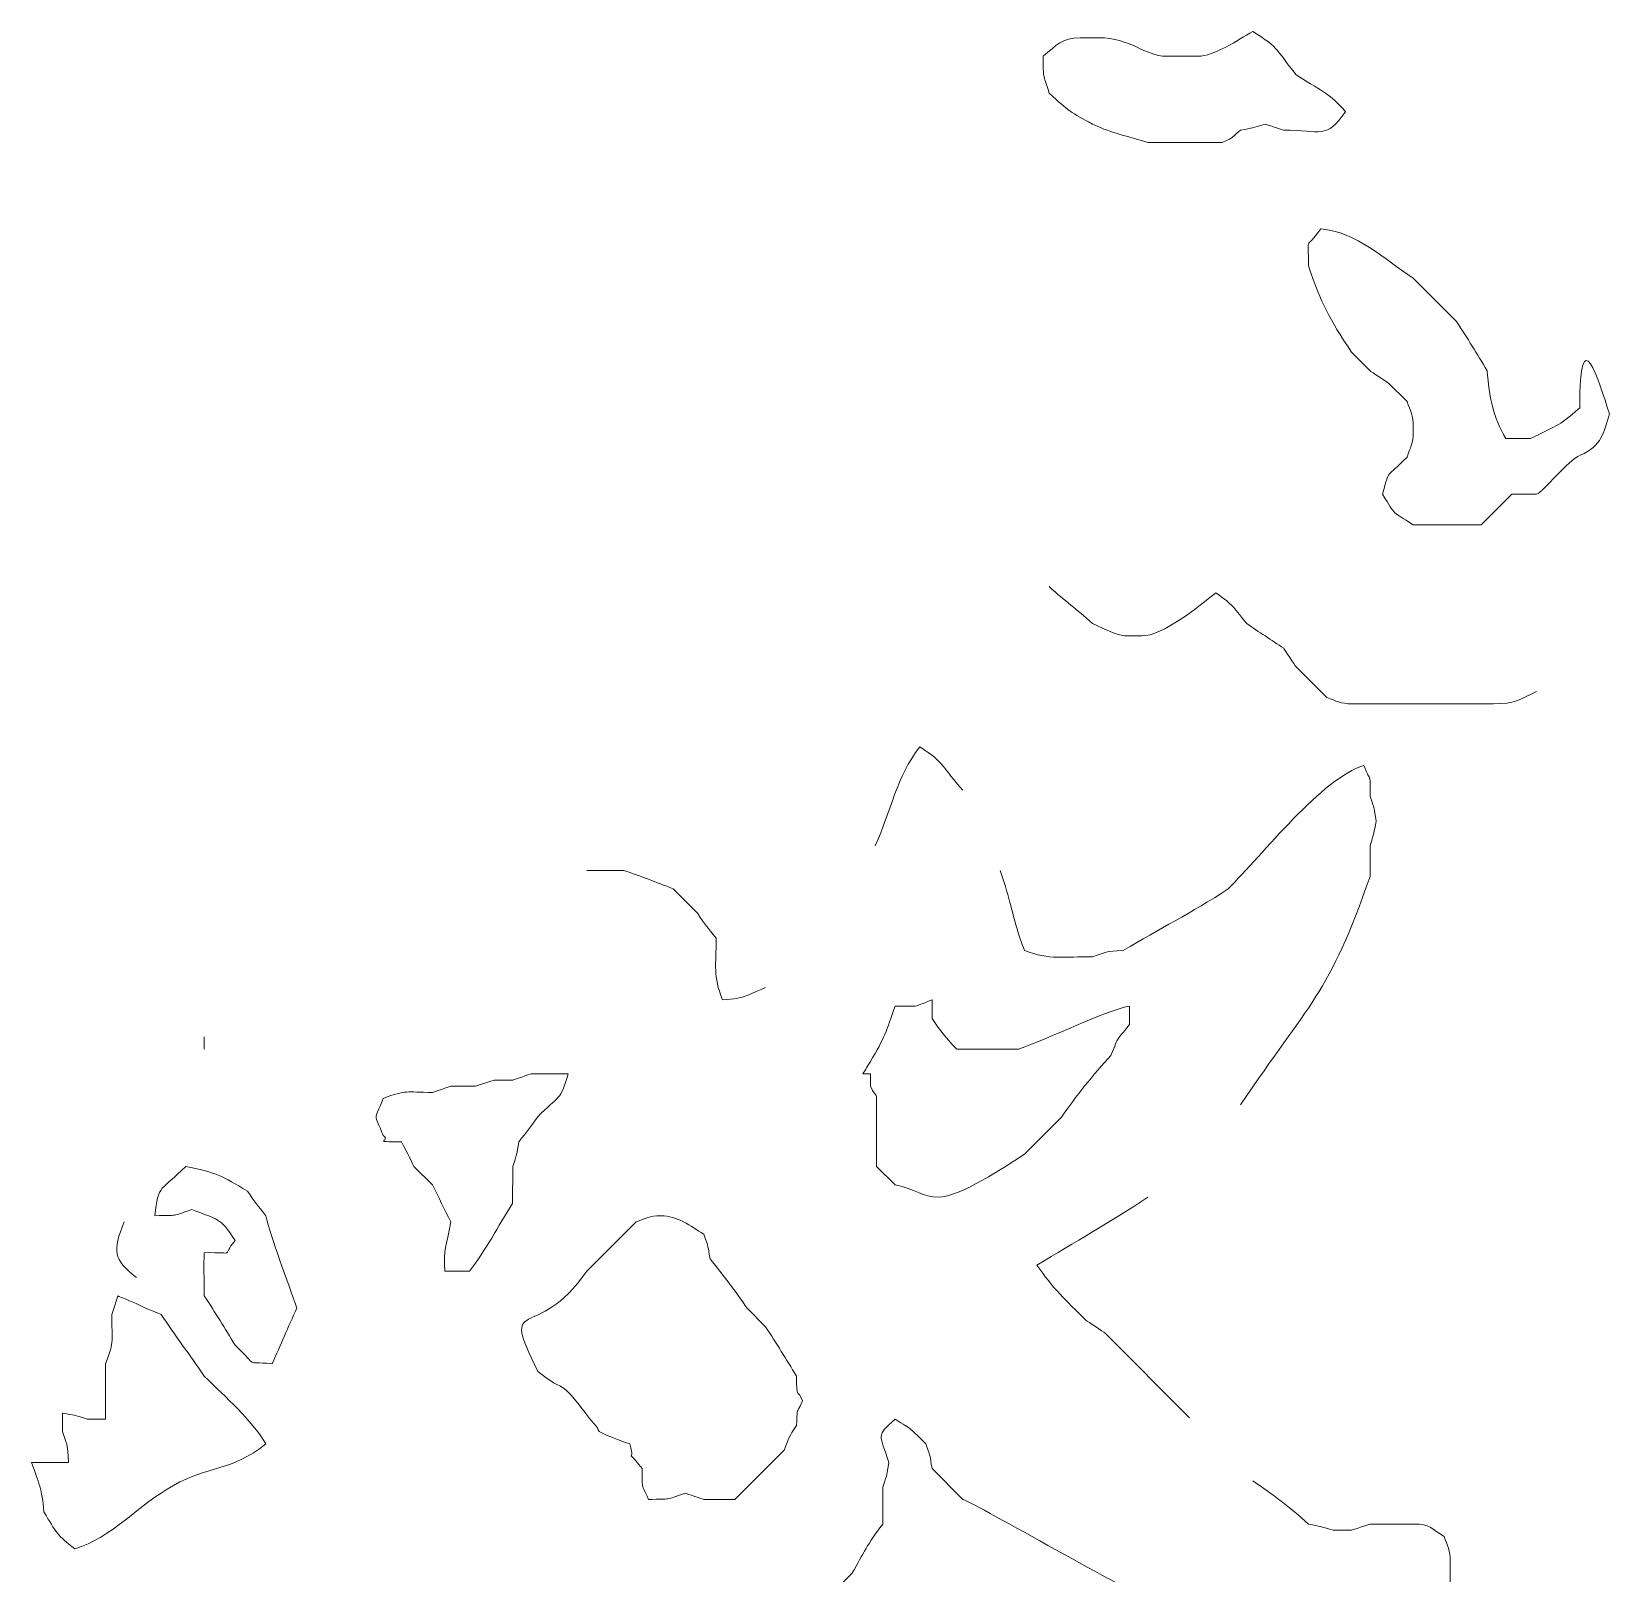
# Model space of a CAD drawing. Header units: millimetres. Extents: x -6423 to -1759, y 6 to 2012.
# Drawn here: x -6073.5 to -5972.4, y 1173.2 to 1272 of the extents above; entities that cross this region are included whole.
import ezdxf

# ---------------------------------------------------------------- set-up
doc = ezdxf.new("R2010")
doc.units = ezdxf.units.MM
doc.header["$MEASUREMENT"] = 0
doc.layers.add('layer 1', color=7, linetype='Continuous')

msp = doc.modelspace()

# ---------------------------------------------------------------- linework, layer by layer
at = {"layer": 'layer 1', "color": 177, "lineweight": 9}
for points, knots in [([(-5992.4816, 1269.2252), (-5993.7082, 1270.7368), (-5993.5078, 1270.927), (-5995.2496, 1271.9922), (-5995.2496, 1271.9922), (-5996.2621, 1271.4506), (-5997.6606, 1270.4107), (-5998.8066, 1270.4107), (-5998.8066, 1270.4107), (-5998.8066, 1270.4107), (-6000.7831, 1270.4115), (-6000.7831, 1270.4115), (-6000.7831, 1270.4115), (-6002.1766, 1270.4107), (-6003.0857, 1271.5972), (-6005.1321, 1271.5972), (-6005.1321, 1271.5972), (-6005.1321, 1271.5972), (-6006.3181, 1271.5969), (-6006.3181, 1271.5969), (-6006.3181, 1271.5969), (-6007.4919, 1271.5969), (-6007.8163, 1271.101), (-6008.6903, 1270.4115), (-6008.6903, 1270.4115), (-6008.6558, 1268.8569), (-6008.7468, 1269.4354), (-6008.2943, 1268.0395), (-6008.2943, 1268.0395), (-6007.049, 1266.8904), (-6006.9211, 1266.8087), (-6005.5271, 1266.0627), (-6005.5271, 1266.0627), (-6004.0987, 1265.398), (-6003.4042, 1265.3418), (-6001.9693, 1264.8765), (-6001.9693, 1264.8765), (-6001.9693, 1264.8765), (-5997.2256, 1264.8773), (-5997.2256, 1264.8773), (-5997.2256, 1264.8773), (-5996.2582, 1265.3176), (-5996.8414, 1265.0339), (-5996.0393, 1265.6675), (-5996.0393, 1265.6675), (-5995.1903, 1265.8457), (-5995.3598, 1265.7642), (-5994.4586, 1266.0627), (-5994.4586, 1266.0627), (-5994.4341, 1266.0524), (-5993.3383, 1265.6912), (-5993.2723, 1265.6675), (-5993.2723, 1265.6675), (-5990.8845, 1265.667), (-5990.5315, 1265.0676), (-5989.3194, 1266.8535), (-5989.3194, 1266.8535), (-5990.1858, 1267.9715), (-5991.1408, 1268.3485), (-5992.4816, 1269.2252)], [0, 0, 0, 0, 0.0625, 0.0625, 0.0625, 0.0625, 0.125, 0.125, 0.125, 0.125, 0.1875, 0.1875, 0.1875, 0.1875, 0.25, 0.25, 0.25, 0.25, 0.3125, 0.3125, 0.3125, 0.3125, 0.375, 0.375, 0.375, 0.375, 0.4375, 0.4375, 0.4375, 0.4375, 0.5, 0.5, 0.5, 0.5, 0.5625, 0.5625, 0.5625, 0.5625, 0.625, 0.625, 0.625, 0.625, 0.6875, 0.6875, 0.6875, 0.6875, 0.75, 0.75, 0.75, 0.75, 0.8125, 0.8125, 0.8125, 0.8125, 0.875, 0.875, 0.875, 0.875, 1, 1, 1, 1]), ([(-5974.2979, 1247.8778), (-5975.7236, 1246.5926), (-5975.8837, 1246.711), (-5977.4599, 1245.9013), (-5977.4599, 1245.9013), (-5977.4599, 1245.9013), (-5979.0414, 1245.9021), (-5979.0414, 1245.9021), (-5979.0414, 1245.9021), (-5979.8593, 1247.319), (-5980.0972, 1248.5562), (-5980.2272, 1250.25), (-5980.2272, 1250.25), (-5980.8884, 1251.3545), (-5981.4883, 1252.3191), (-5982.2036, 1253.4128), (-5982.2036, 1253.4128), (-5982.2036, 1253.4128), (-5984.9709, 1256.18), (-5984.9709, 1256.18), (-5984.9709, 1256.18), (-5986.8311, 1257.3963), (-5988.593, 1259.1651), (-5990.9009, 1259.3422), (-5990.9009, 1259.3422), (-5991.9838, 1257.8222), (-5991.6455, 1259.0933), (-5991.6914, 1256.971), (-5991.6914, 1256.971), (-5990.8278, 1254.4746), (-5990.3959, 1253.6867), (-5988.9236, 1251.4355), (-5988.9236, 1251.4355), (-5988.9236, 1251.4355), (-5987.7381, 1250.25), (-5987.7381, 1250.25), (-5987.7381, 1250.25), (-5987.6917, 1250.2247), (-5986.6191, 1249.5023), (-5986.5521, 1249.4601), (-5986.5521, 1249.4601), (-5986.5521, 1249.4601), (-5985.3659, 1248.2733), (-5985.3659, 1248.2733), (-5985.3659, 1248.2733), (-5985.1589, 1247.6964), (-5984.9717, 1247.3712), (-5984.9717, 1246.692), (-5984.9717, 1246.692), (-5984.9717, 1246.692), (-5984.9709, 1246.297), (-5984.9709, 1246.297), (-5984.9709, 1246.297), (-5984.9709, 1245.6086), (-5985.1707, 1245.3051), (-5985.3659, 1244.7155), (-5985.3659, 1244.7155), (-5986.7409, 1243.3102), (-5986.4612, 1244.0339), (-5986.9474, 1242.3443), (-5986.9474, 1242.3443), (-5986.0026, 1240.8327), (-5986.4053, 1241.3363), (-5984.9709, 1240.3671), (-5984.9709, 1240.3671), (-5984.9709, 1240.3671), (-5980.6221, 1240.3671), (-5980.6221, 1240.3671), (-5980.6221, 1240.3671), (-5980.6221, 1240.3671), (-5978.6456, 1242.3443), (-5978.6456, 1242.3443), (-5978.6456, 1242.3443), (-5978.6456, 1242.3443), (-5977.0644, 1242.3435), (-5977.0644, 1242.3435), (-5977.0644, 1242.3435), (-5976.6367, 1242.4854), (-5975.0296, 1244.5291), (-5974.2697, 1244.8342), (-5974.2697, 1244.8342), (-5972.8507, 1245.4327), (-5972.775, 1246.3094), (-5972.3948, 1247.4833), (-5972.3948, 1247.4833), (-5973.0935, 1249.6375), (-5974.2958, 1253.7822), (-5974.2979, 1247.8778)], [0, 0, 0, 0, 0.04347826, 0.04347826, 0.04347826, 0.04347826, 0.08695652, 0.08695652, 0.08695652, 0.08695652, 0.13043478, 0.13043478, 0.13043478, 0.13043478, 0.17391304, 0.17391304, 0.17391304, 0.17391304, 0.2173913, 0.2173913, 0.2173913, 0.2173913, 0.26086957, 0.26086957, 0.26086957, 0.26086957, 0.30434783, 0.30434783, 0.30434783, 0.30434783, 0.34782609, 0.34782609, 0.34782609, 0.34782609, 0.39130435, 0.39130435, 0.39130435, 0.39130435, 0.43478261, 0.43478261, 0.43478261, 0.43478261, 0.47826087, 0.47826087, 0.47826087, 0.47826087, 0.52173913, 0.52173913, 0.52173913, 0.52173913, 0.56521739, 0.56521739, 0.56521739, 0.56521739, 0.60869565, 0.60869565, 0.60869565, 0.60869565, 0.65217391, 0.65217391, 0.65217391, 0.65217391, 0.69565217, 0.69565217, 0.69565217, 0.69565217, 0.73913043, 0.73913043, 0.73913043, 0.73913043, 0.7826087, 0.7826087, 0.7826087, 0.7826087, 0.82608696, 0.82608696, 0.82608696, 0.82608696, 0.86956522, 0.86956522, 0.86956522, 0.86956522, 0.91304348, 0.91304348, 0.91304348, 0.91304348, 1, 1, 1, 1]), ([(-6008.2943, 1236.4143), (-6007.2457, 1235.4461), (-6006.5757, 1235.0108), (-6005.5271, 1234.0421), (-6005.5271, 1234.0421), (-6004.6572, 1233.6938), (-6004.075, 1233.2521), (-6003.1551, 1233.2513), (-6003.1551, 1233.2513), (-6003.1551, 1233.2513), (-6002.3646, 1233.2513), (-6002.3646, 1233.2513), (-6002.3646, 1233.2513), (-6001.0507, 1233.2521), (-5998.7006, 1235.1424), (-5997.6208, 1236.0191), (-5997.6208, 1236.0191), (-5996.3528, 1235.0907), (-5996.699, 1235.3143), (-5995.6443, 1234.0421), (-5995.6443, 1234.0421), (-5994.8433, 1233.5179), (-5994.0734, 1232.9845), (-5993.2723, 1232.4611), (-5993.2723, 1232.4611), (-5993.247, 1232.4144), (-5992.5251, 1231.3421), (-5992.4821, 1231.2751), (-5992.4821, 1231.2751), (-5992.4821, 1231.2751), (-5990.5051, 1229.2983), (-5990.5051, 1229.2983), (-5990.5051, 1229.2983), (-5989.9279, 1229.0906), (-5989.6033, 1228.9034), (-5988.9236, 1228.9034), (-5988.9236, 1228.9034), (-5988.9236, 1228.9034), (-5979.8322, 1228.9026), (-5979.8322, 1228.9026), (-5979.8322, 1228.9026), (-5978.4347, 1228.9034), (-5978.2087, 1229.1615), (-5977.0644, 1229.6939)], [0, 0, 0, 0, 0.08333333, 0.08333333, 0.08333333, 0.08333333, 0.16666667, 0.16666667, 0.16666667, 0.16666667, 0.25, 0.25, 0.25, 0.25, 0.33333333, 0.33333333, 0.33333333, 0.33333333, 0.41666667, 0.41666667, 0.41666667, 0.41666667, 0.5, 0.5, 0.5, 0.5, 0.58333333, 0.58333333, 0.58333333, 0.58333333, 0.66666667, 0.66666667, 0.66666667, 0.66666667, 0.75, 0.75, 0.75, 0.75, 0.83333333, 0.83333333, 0.83333333, 0.83333333, 1, 1, 1, 1]), ([(-6019.4577, 1219.8106), (-6018.4285, 1222.0355), (-6018.1005, 1224.2298), (-6016.596, 1226.1361), (-6016.596, 1226.1361), (-6014.9562, 1225.1102), (-6015.1759, 1224.8275), (-6013.8288, 1223.3691)], [0, 0, 0, 0, 0.33333333, 0.33333333, 0.33333333, 0.33333333, 1, 1, 1, 1]), ([(-6011.4457, 1218.2299), (-6011.191, 1217.5415), (-6010.999, 1216.8491), (-6010.8161, 1216.1595), (-6010.8161, 1216.1595), (-6010.5424, 1215.1267), (-6010.2884, 1214.0979), (-6009.8758, 1213.0912), (-6009.8758, 1213.0912), (-6008.2611, 1212.4642), (-6007.3583, 1212.6957), (-6005.5271, 1212.6957), (-6005.5271, 1212.6957), (-6004.3669, 1213.0799), (-6004.8001, 1212.9947), (-6003.5508, 1213.0904), (-6003.5508, 1213.0904), (-6001.2092, 1214.4937), (-5999.2448, 1215.4648), (-5996.8303, 1217.0434), (-5996.8303, 1217.0434), (-5994.6753, 1219.1992), (-5990.7506, 1224.1979), (-5988.1334, 1224.9507), (-5988.1334, 1224.9507), (-5987.6585, 1223.7538), (-5987.7381, 1224.5517), (-5987.7379, 1222.9731), (-5987.7379, 1222.9731), (-5987.3888, 1222.0017), (-5987.5169, 1222.2957), (-5987.3429, 1221.3921), (-5987.3429, 1221.3921), (-5987.5209, 1220.5431), (-5987.4391, 1220.7119), (-5987.7379, 1219.8111), (-5987.7379, 1219.8111), (-5987.7379, 1219.8111), (-5987.7379, 1217.8349), (-5987.7379, 1217.8349), (-5987.7379, 1217.8349), (-5990.3551, 1210.271), (-5991.6608, 1209.688), (-5996.0393, 1203.2074)], [0, 0, 0, 0, 0.08333333, 0.08333333, 0.08333333, 0.08333333, 0.16666667, 0.16666667, 0.16666667, 0.16666667, 0.25, 0.25, 0.25, 0.25, 0.33333333, 0.33333333, 0.33333333, 0.33333333, 0.41666667, 0.41666667, 0.41666667, 0.41666667, 0.5, 0.5, 0.5, 0.5, 0.58333333, 0.58333333, 0.58333333, 0.58333333, 0.66666667, 0.66666667, 0.66666667, 0.66666667, 0.75, 0.75, 0.75, 0.75, 0.83333333, 0.83333333, 0.83333333, 0.83333333, 1, 1, 1, 1]), ([(-6037.9432, 1218.2294), (-6037.9432, 1218.2294), (-6035.5709, 1218.2299), (-6035.5709, 1218.2299), (-6035.5709, 1218.2299), (-6034.444, 1217.8399), (-6033.5111, 1217.4858), (-6032.4087, 1217.0439), (-6032.4087, 1217.0439), (-6032.4087, 1217.0439), (-6030.8275, 1215.4624), (-6030.8275, 1215.4624), (-6030.8275, 1215.4624), (-6030.3481, 1214.7146), (-6030.2189, 1214.597), (-6029.6412, 1213.8812), (-6029.6412, 1213.8812), (-6029.6412, 1212.089), (-6029.8632, 1211.5176), (-6029.246, 1209.9277), (-6029.246, 1209.9277), (-6027.6581, 1210.0505), (-6027.8736, 1210.1594), (-6026.479, 1210.7189)], [0, 0, 0, 0, 0.14285714, 0.14285714, 0.14285714, 0.14285714, 0.28571429, 0.28571429, 0.28571429, 0.28571429, 0.42857143, 0.42857143, 0.42857143, 0.42857143, 0.57142857, 0.57142857, 0.57142857, 0.57142857, 0.71428571, 0.71428571, 0.71428571, 0.71428571, 1, 1, 1, 1]), ([(-6019.7582, 1205.1847), (-6019.7582, 1205.1847), (-6019.7582, 1204.394), (-6019.7582, 1204.394), (-6019.7582, 1204.394), (-6019.3203, 1203.4822), (-6019.3633, 1204.2231), (-6019.3641, 1202.8125), (-6019.3641, 1202.8125), (-6019.3641, 1202.8125), (-6019.3633, 1202.022), (-6019.3633, 1202.022), (-6019.3633, 1202.022), (-6019.3633, 1202.022), (-6019.3641, 1199.2547), (-6019.3641, 1199.2547), (-6019.3641, 1199.2547), (-6019.3641, 1199.2547), (-6018.1775, 1198.0682), (-6018.1775, 1198.0682), (-6018.1775, 1198.0682), (-6016.8895, 1197.7977), (-6016.4138, 1197.278), (-6015.41, 1197.2782), (-6015.41, 1197.2782), (-6014.0276, 1197.278), (-6011.09, 1199.2508), (-6009.8763, 1200.0452), (-6009.8763, 1200.0452), (-6009.8763, 1200.0452), (-6007.5038, 1202.4169), (-6007.5038, 1202.4169), (-6007.5038, 1202.4169), (-6006.6287, 1203.7126), (-6005.4485, 1205.1707), (-6004.3411, 1206.3702), (-6004.3411, 1206.3702), (-6003.7681, 1207.7679), (-6004.1045, 1207.1446), (-6003.1551, 1208.3469), (-6003.1551, 1208.3469), (-6003.1551, 1208.3469), (-6003.1551, 1209.5335), (-6003.1551, 1209.5335), (-6003.1551, 1209.5335), (-6004.8879, 1209.1683), (-6008.1738, 1207.4911), (-6010.2708, 1206.7657), (-6010.2708, 1206.7657), (-6010.2708, 1206.7657), (-6014.2246, 1206.7654), (-6014.2246, 1206.7654), (-6014.2246, 1206.7654), (-6015.0791, 1207.6917), (-6015.1614, 1207.779), (-6015.8055, 1208.7417), (-6015.8055, 1208.7417), (-6015.8055, 1208.7417), (-6015.8055, 1209.9277), (-6015.8055, 1209.9277), (-6015.8055, 1209.9277), (-6017.1574, 1209.4029), (-6016.552, 1209.5327), (-6018.1775, 1209.5327), (-6018.1775, 1209.5327), (-6018.7326, 1207.9285), (-6018.8552, 1207.4826), (-6019.7582, 1205.9755), (-6019.7582, 1205.9755), (-6019.9178, 1205.7092), (-6020.0802, 1205.4457), (-6020.2452, 1205.185), (-6020.2452, 1205.185), (-6020.2452, 1205.185), (-6019.7582, 1205.1847), (-6019.7582, 1205.1847)], [0, 0, 0, 0, 0.05, 0.05, 0.05, 0.05, 0.1, 0.1, 0.1, 0.1, 0.15, 0.15, 0.15, 0.15, 0.2, 0.2, 0.2, 0.2, 0.25, 0.25, 0.25, 0.25, 0.3, 0.3, 0.3, 0.3, 0.35, 0.35, 0.35, 0.35, 0.4, 0.4, 0.4, 0.4, 0.45, 0.45, 0.45, 0.45, 0.5, 0.5, 0.5, 0.5, 0.55, 0.55, 0.55, 0.55, 0.6, 0.6, 0.6, 0.6, 0.65, 0.65, 0.65, 0.65, 0.7, 0.7, 0.7, 0.7, 0.75, 0.75, 0.75, 0.75, 0.8, 0.8, 0.8, 0.8, 0.85, 0.85, 0.85, 0.85, 0.9, 0.9, 0.9, 0.9, 1, 1, 1, 1]), ([(-6039.1289, 1205.1847), (-6039.1289, 1205.1847), (-6041.5009, 1205.1839), (-6041.5009, 1205.1839), (-6041.5009, 1205.1839), (-6041.5676, 1205.1602), (-6042.6629, 1204.8003), (-6042.6867, 1204.7892), (-6042.6867, 1204.7892), (-6042.6867, 1204.7892), (-6043.8727, 1204.7889), (-6043.8727, 1204.7889), (-6043.8727, 1204.7889), (-6043.9389, 1204.7655), (-6045.0347, 1204.4042), (-6045.0584, 1204.3934), (-6045.0584, 1204.3934), (-6045.0584, 1204.3934), (-6046.6399, 1204.394), (-6046.6399, 1204.394), (-6046.6399, 1204.394), (-6046.7058, 1204.3702), (-6047.8017, 1204.0098), (-6047.8264, 1203.9979), (-6047.8264, 1203.9979), (-6049.5377, 1203.9984), (-6049.4749, 1204.1907), (-6050.9887, 1203.6032), (-6050.9887, 1203.6032), (-6051.5925, 1202.0465), (-6051.5925, 1202.7874), (-6050.9884, 1201.2312), (-6050.9884, 1201.2312), (-6050.4584, 1200.8304), (-6051.82, 1200.8362), (-6049.8024, 1200.8362), (-6049.8024, 1200.8362), (-6049.6983, 1200.5944), (-6049.1324, 1199.5081), (-6049.0119, 1199.2547), (-6049.0119, 1199.2547), (-6049.0119, 1199.2547), (-6047.8262, 1198.0682), (-6047.8262, 1198.0682), (-6047.8262, 1198.0682), (-6047.4394, 1197.2751), (-6047.042, 1196.4804), (-6046.6399, 1195.6965), (-6046.6399, 1195.6965), (-6046.9547, 1194.0293), (-6047.1311, 1194.0337), (-6047.0352, 1192.534), (-6047.0352, 1192.534), (-6047.0352, 1192.534), (-6045.4542, 1192.5348), (-6045.4542, 1192.5348), (-6045.4542, 1192.5348), (-6044.3584, 1193.9225), (-6043.6754, 1195.3703), (-6042.6872, 1196.8827), (-6042.6872, 1196.8827), (-6042.6872, 1196.8827), (-6042.6867, 1199.2547), (-6042.6867, 1199.2547), (-6042.6867, 1199.2547), (-6042.3368, 1200.2258), (-6042.466, 1199.9326), (-6042.292, 1200.8362), (-6042.292, 1200.8362), (-6041.7295, 1201.5466), (-6041.5887, 1201.6945), (-6041.1054, 1202.4169), (-6041.1054, 1202.4169), (-6039.7167, 1203.8062), (-6039.631, 1203.441), (-6039.1289, 1205.1847)], [0, 0, 0, 0, 0.05, 0.05, 0.05, 0.05, 0.1, 0.1, 0.1, 0.1, 0.15, 0.15, 0.15, 0.15, 0.2, 0.2, 0.2, 0.2, 0.25, 0.25, 0.25, 0.25, 0.3, 0.3, 0.3, 0.3, 0.35, 0.35, 0.35, 0.35, 0.4, 0.4, 0.4, 0.4, 0.45, 0.45, 0.45, 0.45, 0.5, 0.5, 0.5, 0.5, 0.55, 0.55, 0.55, 0.55, 0.6, 0.6, 0.6, 0.6, 0.65, 0.65, 0.65, 0.65, 0.7, 0.7, 0.7, 0.7, 0.75, 0.75, 0.75, 0.75, 0.8, 0.8, 0.8, 0.8, 0.85, 0.85, 0.85, 0.85, 0.9, 0.9, 0.9, 0.9, 1, 1, 1, 1]), ([(-6058.4994, 1196.0917), (-6059.0613, 1196.8026), (-6059.2023, 1196.951), (-6059.6854, 1197.6735), (-6059.6854, 1197.6735), (-6061.2664, 1198.6206), (-6061.7937, 1198.9059), (-6063.6384, 1199.2547), (-6063.6384, 1199.2547), (-6065.2143, 1197.6785), (-6065.4134, 1198.136), (-6065.6151, 1196.0917), (-6065.6151, 1196.0917), (-6064.0602, 1196.1257), (-6064.6387, 1196.0342), (-6063.2434, 1196.4877), (-6063.2434, 1196.4877), (-6061.5195, 1195.7964), (-6061.4952, 1196.0485), (-6060.4756, 1194.511), (-6060.4756, 1194.511), (-6061.418, 1193.4138), (-6060.281, 1193.7677), (-6062.4524, 1193.7202), (-6062.4524, 1193.7202), (-6062.5032, 1192.9292), (-6062.4524, 1192.1329), (-6062.4524, 1190.9527), (-6062.4524, 1190.9527), (-6061.7373, 1189.8593), (-6061.1369, 1188.8948), (-6060.4764, 1187.7905), (-6060.4764, 1187.7905), (-6058.7849, 1186.2662), (-6060.0964, 1186.8007), (-6058.1041, 1186.6045), (-6058.1041, 1186.6045), (-6057.5491, 1187.7984), (-6057.0777, 1188.9694), (-6056.5226, 1190.1625), (-6056.5226, 1190.1625), (-6057.0442, 1191.7696), (-6058.2128, 1194.7293), (-6058.4994, 1196.0917)], [0, 0, 0, 0, 0.08333333, 0.08333333, 0.08333333, 0.08333333, 0.16666667, 0.16666667, 0.16666667, 0.16666667, 0.25, 0.25, 0.25, 0.25, 0.33333333, 0.33333333, 0.33333333, 0.33333333, 0.41666667, 0.41666667, 0.41666667, 0.41666667, 0.5, 0.5, 0.5, 0.5, 0.58333333, 0.58333333, 0.58333333, 0.58333333, 0.66666667, 0.66666667, 0.66666667, 0.66666667, 0.75, 0.75, 0.75, 0.75, 0.83333333, 0.83333333, 0.83333333, 0.83333333, 1, 1, 1, 1]), ([(-6001.9693, 1197.2782), (-6004.4215, 1195.674), (-6006.6329, 1194.3984), (-6009.085, 1192.9295), (-6009.085, 1192.9295), (-6008.0781, 1191.4403), (-6007.2607, 1190.7094), (-6005.9231, 1189.3717), (-6005.9231, 1189.3717), (-6005.8759, 1189.3464), (-6004.8038, 1188.6248), (-6004.7366, 1188.5813), (-6004.7366, 1188.5813), (-6004.7366, 1188.5813), (-5999.2983, 1183.143), (-5999.2983, 1183.143)], [0, 0, 0, 0, 0.2, 0.2, 0.2, 0.2, 0.4, 0.4, 0.4, 0.4, 0.6, 0.6, 0.6, 0.6, 1, 1, 1, 1]), ([(-6035.1754, 1181.465), (-6036.0131, 1181.7429), (-6036.368, 1181.8834), (-6037.1525, 1182.2563), (-6037.1525, 1182.2563), (-6037.5176, 1182.9756), (-6037.1525, 1182.2563), (-6038.2224, 1183.7202), (-6038.2224, 1183.7202), (-6039.902, 1185.8082), (-6039.1724, 1184.5927), (-6041.0685, 1186.1056), (-6041.0685, 1186.1056), (-6043.5808, 1191.1972), (-6041.1851, 1187.8108), (-6037.9432, 1192.5348), (-6037.9432, 1192.5348), (-6037.9432, 1192.5348), (-6034.7805, 1195.697), (-6034.7805, 1195.697), (-6034.7805, 1195.697), (-6034.2033, 1195.9045), (-6033.8787, 1196.0917), (-6033.1989, 1196.0917), (-6033.1989, 1196.0917), (-6032.0897, 1196.0925), (-6031.3169, 1195.437), (-6030.4317, 1194.9062), (-6030.4317, 1194.9062), (-6030.0829, 1193.9343), (-6030.211, 1194.2286), (-6030.0367, 1193.3247), (-6030.0367, 1193.3247), (-6029.1772, 1192.2656), (-6028.4083, 1191.2625), (-6027.6647, 1190.1622), (-6027.6647, 1190.1622), (-6027.6647, 1190.1622), (-6026.479, 1188.9768), (-6026.479, 1188.9768), (-6026.479, 1188.9768), (-6025.7636, 1187.8828), (-6025.1638, 1186.9177), (-6024.5022, 1185.8138), (-6024.5022, 1185.8138), (-6024.5022, 1184.2871), (-6024.4263, 1185.0383), (-6024.107, 1184.2325), (-6024.107, 1184.2325), (-6024.5987, 1183.0898), (-6024.3891, 1184.0891), (-6024.5022, 1182.651), (-6024.5022, 1182.651), (-6024.9919, 1181.8874), (-6024.9579, 1181.8866), (-6025.2933, 1181.0705), (-6025.2933, 1181.0705), (-6025.2933, 1181.0705), (-6028.4555, 1177.9075), (-6028.4555, 1177.9075), (-6028.4555, 1177.9075), (-6028.4555, 1177.9075), (-6030.4317, 1177.9073), (-6030.4317, 1177.9073), (-6030.4317, 1177.9073), (-6030.4562, 1177.9186), (-6031.552, 1178.2796), (-6031.618, 1178.3028), (-6031.618, 1178.3028), (-6033.0144, 1177.8508), (-6032.4359, 1177.9421), (-6033.9897, 1177.9073), (-6033.9897, 1177.9073), (-6034.4904, 1179.1697), (-6034.3501, 1178.2854), (-6034.3852, 1179.8843), (-6034.3852, 1179.8843), (-6035.6706, 1181.5104), (-6034.7594, 1179.9323), (-6035.1754, 1181.465)], [0, 0, 0, 0, 0.04761905, 0.04761905, 0.04761905, 0.04761905, 0.0952381, 0.0952381, 0.0952381, 0.0952381, 0.14285714, 0.14285714, 0.14285714, 0.14285714, 0.19047619, 0.19047619, 0.19047619, 0.19047619, 0.23809524, 0.23809524, 0.23809524, 0.23809524, 0.28571429, 0.28571429, 0.28571429, 0.28571429, 0.33333333, 0.33333333, 0.33333333, 0.33333333, 0.38095238, 0.38095238, 0.38095238, 0.38095238, 0.42857143, 0.42857143, 0.42857143, 0.42857143, 0.47619048, 0.47619048, 0.47619048, 0.47619048, 0.52380952, 0.52380952, 0.52380952, 0.52380952, 0.57142857, 0.57142857, 0.57142857, 0.57142857, 0.61904762, 0.61904762, 0.61904762, 0.61904762, 0.66666667, 0.66666667, 0.66666667, 0.66666667, 0.71428571, 0.71428571, 0.71428571, 0.71428571, 0.76190476, 0.76190476, 0.76190476, 0.76190476, 0.80952381, 0.80952381, 0.80952381, 0.80952381, 0.85714286, 0.85714286, 0.85714286, 0.85714286, 0.9047619, 0.9047619, 0.9047619, 0.9047619, 1, 1, 1, 1]), ([(-6068.7776, 1185.8138), (-6068.7776, 1185.8138), (-6068.7776, 1186.6045), (-6068.7776, 1186.6045), (-6068.7776, 1186.6045), (-6068.7776, 1186.6045), (-6068.7776, 1183.0465), (-6068.7776, 1183.0465), (-6068.7776, 1183.0465), (-6068.7776, 1183.0465), (-6069.9639, 1183.047), (-6069.9639, 1183.047), (-6069.9639, 1183.047), (-6070.8922, 1183.3808), (-6070.7058, 1183.2659), (-6071.5448, 1183.4418), (-6071.5448, 1183.4418), (-6071.5448, 1183.4418), (-6071.5448, 1182.256), (-6071.5448, 1182.256), (-6071.5448, 1182.256), (-6071.1414, 1181.0405), (-6071.2516, 1181.5802), (-6071.1493, 1180.2793), (-6071.1493, 1180.2793), (-6071.1493, 1180.2793), (-6073.5213, 1180.2795), (-6073.5213, 1180.2795), (-6073.5213, 1180.2795), (-6073.0739, 1178.9865), (-6072.8426, 1178.5773), (-6072.7308, 1177.1173), (-6072.7308, 1177.1173), (-6071.9606, 1175.8129), (-6071.852, 1175.5732), (-6070.7541, 1174.745), (-6070.7541, 1174.745), (-6068.4269, 1175.4142), (-6066.5881, 1177.6159), (-6064.4291, 1178.8096), (-6064.4291, 1178.8096), (-6062.1544, 1180.0673), (-6060.7432, 1179.6944), (-6058.4994, 1181.4655), (-6058.4994, 1181.4655), (-6059.4947, 1183.0927), (-6061.0116, 1184.3736), (-6062.4524, 1185.8143), (-6062.4524, 1185.8143), (-6063.3589, 1187.1564), (-6064.3318, 1188.4088), (-6065.2199, 1189.7667), (-6065.2199, 1189.7667), (-6065.7715, 1189.9927), (-6066.0077, 1190.0744), (-6066.1683, 1190.152), (-6066.1683, 1190.152), (-6066.7724, 1190.443), (-6067.2965, 1190.6719), (-6067.9204, 1190.9187), (-6067.9204, 1190.9187), (-6067.9433, 1190.9277), (-6067.9657, 1190.9393), (-6067.9874, 1190.9533), (-6067.9874, 1190.9533), (-6068.0108, 1190.8868), (-6068.3718, 1189.7915), (-6068.3821, 1189.7667), (-6068.3821, 1189.7667), (-6068.3823, 1188.055), (-6068.1901, 1188.1175), (-6068.7776, 1186.6045), (-6068.7776, 1186.6045), (-6068.7776, 1186.6045), (-6068.7776, 1185.8138), (-6068.7776, 1185.8138)], [0, 0, 0, 0, 0.05, 0.05, 0.05, 0.05, 0.1, 0.1, 0.1, 0.1, 0.15, 0.15, 0.15, 0.15, 0.2, 0.2, 0.2, 0.2, 0.25, 0.25, 0.25, 0.25, 0.3, 0.3, 0.3, 0.3, 0.35, 0.35, 0.35, 0.35, 0.4, 0.4, 0.4, 0.4, 0.45, 0.45, 0.45, 0.45, 0.5, 0.5, 0.5, 0.5, 0.55, 0.55, 0.55, 0.55, 0.6, 0.6, 0.6, 0.6, 0.65, 0.65, 0.65, 0.65, 0.7, 0.7, 0.7, 0.7, 0.75, 0.75, 0.75, 0.75, 0.8, 0.8, 0.8, 0.8, 0.85, 0.85, 0.85, 0.85, 0.9, 0.9, 0.9, 0.9, 1, 1, 1, 1]), ([(-6020.1538, 1149.8401), (-6020.1538, 1149.8401), (-6020.1538, 1147.8636), (-6020.1538, 1147.8636), (-6020.1538, 1147.8636), (-6020.1538, 1147.8636), (-6017.3865, 1147.8636), (-6017.3865, 1147.8636), (-6017.3865, 1147.8636), (-6016.5296, 1148.1716), (-6016.5528, 1148.2138), (-6015.8055, 1148.6547), (-6015.8055, 1148.6547), (-6015.8055, 1148.6547), (-6013.8288, 1148.6541), (-6013.8288, 1148.6541), (-6013.8288, 1148.6541), (-6013.1179, 1149.2158), (-6012.97, 1149.3568), (-6012.2475, 1149.8407), (-6012.2475, 1149.8407), (-6012.2475, 1149.8407), (-6009.085, 1153.0026), (-6009.085, 1153.0026), (-6009.085, 1153.0026), (-6009.0597, 1153.0498), (-6008.3373, 1154.1211), (-6008.2943, 1154.1889), (-6008.2943, 1154.1889), (-6008.2943, 1154.1889), (-6007.1086, 1155.3743), (-6007.1086, 1155.3743), (-6007.1086, 1155.3743), (-6005.1207, 1158.3164), (-6003.651, 1160.1376), (-6001.9693, 1163.2816), (-6001.9693, 1163.2816), (-6000.7633, 1165.8746), (-5999.4267, 1168.5208), (-5999.5978, 1171.1876), (-5999.5978, 1171.1876), (-6001.1517, 1171.2211), (-6000.5734, 1171.1298), (-6001.9693, 1171.5831), (-6001.9693, 1171.5831), (-6002.8721, 1171.7579), (-6012.8569, 1177.5584), (-6013.8288, 1177.9075), (-6013.8288, 1177.9075), (-6013.8288, 1177.9075), (-6015.8055, 1179.8843), (-6015.8055, 1179.8843), (-6015.8055, 1179.8843), (-6015.9798, 1180.7879), (-6015.8519, 1180.4942), (-6016.2008, 1181.465), (-6016.2008, 1181.465), (-6017.2191, 1182.4619), (-6017.0553, 1182.3702), (-6018.1775, 1183.047), (-6018.1775, 1183.047), (-6019.4355, 1181.966), (-6019.1568, 1182.0815), (-6018.5722, 1180.2795), (-6018.5722, 1180.2795), (-6018.7471, 1179.3762), (-6018.6181, 1179.6699), (-6018.968, 1178.698), (-6018.968, 1178.698), (-6018.968, 1178.698), (-6018.968, 1176.3266), (-6018.968, 1176.3266), (-6018.968, 1176.3266), (-6019.9665, 1175.0617), (-6020.1667, 1174.4629), (-6020.9448, 1173.1638), (-6020.9448, 1173.1638), (-6020.9448, 1173.1638), (-6022.5258, 1171.5826), (-6022.5258, 1171.5826), (-6022.5258, 1171.5826), (-6024.0271, 1170.9809), (-6025.3494, 1170.5292), (-6026.874, 1170.0013), (-6026.874, 1170.0013), (-6026.874, 1170.0013), (-6028.4555, 1170.0016), (-6028.4555, 1170.0016), (-6028.4555, 1170.0016), (-6029.7193, 1169.5916), (-6029.0746, 1169.7129), (-6030.4317, 1169.6058), (-6030.4317, 1169.6058), (-6030.4317, 1169.6058), (-6031.6182, 1168.4203), (-6031.6182, 1168.4203), (-6031.6182, 1168.4203), (-6031.6182, 1168.4203), (-6031.618, 1166.4438), (-6031.618, 1166.4438), (-6031.618, 1166.4438), (-6029.5597, 1166.2403), (-6031.2549, 1166.8285), (-6029.6412, 1165.6528), (-6029.6412, 1165.6528), (-6030.1166, 1164.1876), (-6030.0367, 1164.5217), (-6030.0367, 1162.8856), (-6030.0367, 1162.8856), (-6030.0367, 1162.8856), (-6028.06, 1162.8858), (-6028.06, 1162.8858), (-6028.06, 1162.8858), (-6028.06, 1162.8858), (-6028.06, 1160.1186), (-6028.06, 1160.1186), (-6028.06, 1160.1186), (-6026.2873, 1160.6934), (-6027.2948, 1160.7074), (-6025.688, 1160.1183), (-6025.688, 1160.1183), (-6025.8486, 1158.0377), (-6026.4289, 1158.4504), (-6026.479, 1156.1659), (-6026.479, 1156.1659), (-6025.2165, 1155.6649), (-6026.1014, 1155.8055), (-6024.5022, 1155.7699), (-6024.5022, 1155.7699), (-6024.5022, 1155.7699), (-6024.5022, 1153.3979), (-6024.5022, 1153.3979), (-6024.5022, 1153.3979), (-6024.5022, 1153.3979), (-6021.7353, 1153.3979), (-6021.7353, 1153.3979), (-6021.7353, 1153.3979), (-6022.0021, 1152.1299), (-6022.5047, 1151.0441), (-6022.921, 1149.8407), (-6022.921, 1149.8407), (-6022.921, 1149.8407), (-6020.1538, 1149.8401), (-6020.1538, 1149.8401)], [0, 0, 0, 0, 0.02702703, 0.02702703, 0.02702703, 0.02702703, 0.05405405, 0.05405405, 0.05405405, 0.05405405, 0.08108108, 0.08108108, 0.08108108, 0.08108108, 0.10810811, 0.10810811, 0.10810811, 0.10810811, 0.13513514, 0.13513514, 0.13513514, 0.13513514, 0.16216216, 0.16216216, 0.16216216, 0.16216216, 0.18918919, 0.18918919, 0.18918919, 0.18918919, 0.21621622, 0.21621622, 0.21621622, 0.21621622, 0.24324324, 0.24324324, 0.24324324, 0.24324324, 0.27027027, 0.27027027, 0.27027027, 0.27027027, 0.2972973, 0.2972973, 0.2972973, 0.2972973, 0.32432432, 0.32432432, 0.32432432, 0.32432432, 0.35135135, 0.35135135, 0.35135135, 0.35135135, 0.37837838, 0.37837838, 0.37837838, 0.37837838, 0.40540541, 0.40540541, 0.40540541, 0.40540541, 0.43243243, 0.43243243, 0.43243243, 0.43243243, 0.45945946, 0.45945946, 0.45945946, 0.45945946, 0.48648649, 0.48648649, 0.48648649, 0.48648649, 0.51351351, 0.51351351, 0.51351351, 0.51351351, 0.54054054, 0.54054054, 0.54054054, 0.54054054, 0.56756757, 0.56756757, 0.56756757, 0.56756757, 0.59459459, 0.59459459, 0.59459459, 0.59459459, 0.62162162, 0.62162162, 0.62162162, 0.62162162, 0.64864865, 0.64864865, 0.64864865, 0.64864865, 0.67567568, 0.67567568, 0.67567568, 0.67567568, 0.7027027, 0.7027027, 0.7027027, 0.7027027, 0.72972973, 0.72972973, 0.72972973, 0.72972973, 0.75675676, 0.75675676, 0.75675676, 0.75675676, 0.78378378, 0.78378378, 0.78378378, 0.78378378, 0.81081081, 0.81081081, 0.81081081, 0.81081081, 0.83783784, 0.83783784, 0.83783784, 0.83783784, 0.86486486, 0.86486486, 0.86486486, 0.86486486, 0.89189189, 0.89189189, 0.89189189, 0.89189189, 0.91891892, 0.91891892, 0.91891892, 0.91891892, 0.94594595, 0.94594595, 0.94594595, 0.94594595, 1, 1, 1, 1]), ([(-5995.2496, 1179.0938), (-5993.9922, 1178.2442), (-5992.8642, 1177.4095), (-5991.6914, 1176.3268), (-5991.6914, 1176.3268), (-5990.8418, 1176.1486), (-5991.0114, 1176.23), (-5990.1101, 1175.9308), (-5990.1101, 1175.9308), (-5990.1101, 1175.9308), (-5988.9244, 1175.9313), (-5988.9244, 1175.9313), (-5988.9244, 1175.9313), (-5988.8999, 1175.9421), (-5987.804, 1176.3023), (-5987.7379, 1176.3268), (-5987.7379, 1176.3268), (-5987.7379, 1176.3268), (-5985.7619, 1176.3266), (-5985.7619, 1176.3266), (-5985.7619, 1176.3266), (-5985.7619, 1176.3266), (-5984.9717, 1176.3268), (-5984.9717, 1176.3268), (-5984.9717, 1176.3268), (-5983.821, 1176.3268), (-5983.8962, 1176.0563), (-5982.9941, 1175.5355), (-5982.9941, 1175.5355), (-5982.7869, 1174.9584), (-5982.5991, 1174.6338), (-5982.5991, 1173.9546), (-5982.5991, 1173.9546), (-5982.5991, 1173.9546), (-5982.5997, 1172.7686), (-5982.5997, 1172.7686), (-5982.5997, 1172.7686), (-5982.5997, 1172.7686), (-5982.5991, 1171.187), (-5982.5991, 1171.187), (-5982.5991, 1171.187), (-5983.3873, 1168.7573), (-5983.6591, 1166.9588), (-5984.3265, 1164.9098)], [0, 0, 0, 0, 0.08333333, 0.08333333, 0.08333333, 0.08333333, 0.16666667, 0.16666667, 0.16666667, 0.16666667, 0.25, 0.25, 0.25, 0.25, 0.33333333, 0.33333333, 0.33333333, 0.33333333, 0.41666667, 0.41666667, 0.41666667, 0.41666667, 0.5, 0.5, 0.5, 0.5, 0.58333333, 0.58333333, 0.58333333, 0.58333333, 0.66666667, 0.66666667, 0.66666667, 0.66666667, 0.75, 0.75, 0.75, 0.75, 0.83333333, 0.83333333, 0.83333333, 0.83333333, 1, 1, 1, 1])]:
    msp.add_open_spline(points, degree=3, knots=knots, dxfattribs=at)
for points in [[(-6062.4524, 1206.7654), (-6062.4524, 1206.7654), (-6062.4524, 1207.5559), (-6062.4524, 1207.5559)], [(-6019.3633, 1202.022), (-6019.3633, 1202.022), (-6019.3641, 1202.8125), (-6019.3641, 1202.8125)], [(-6067.5913, 1195.697), (-6068.3199, 1193.8202), (-6068.3143, 1193.3121), (-6066.8011, 1192.139)]]:
    msp.add_open_spline(points, degree=3, dxfattribs=at)

doc.saveas('drawing.dxf')
